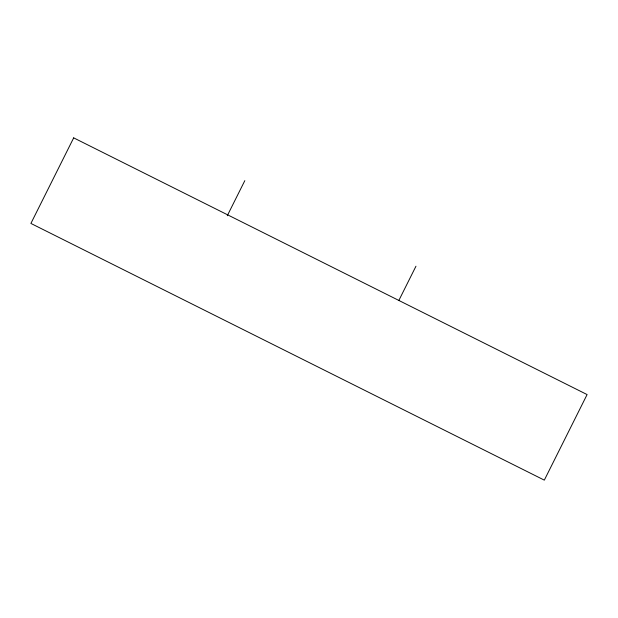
<?xml version="1.0" encoding="UTF-8"?>
<svg xmlns="http://www.w3.org/2000/svg" width="618" height="618" viewBox="0 0 618 618"><rect width="100%" height="100%" fill="white"/><g stroke="black" fill="none" stroke-linecap="round" stroke-linejoin="round"><path stroke-width="0.93" d="M227.285 215.728L244.821 180.649M398.849 300.441L415.96 266.219M73.681 137.86L30.9 223.43L544.319 480.14L587.1 394.57L73.681 137.86"/></g></svg>
